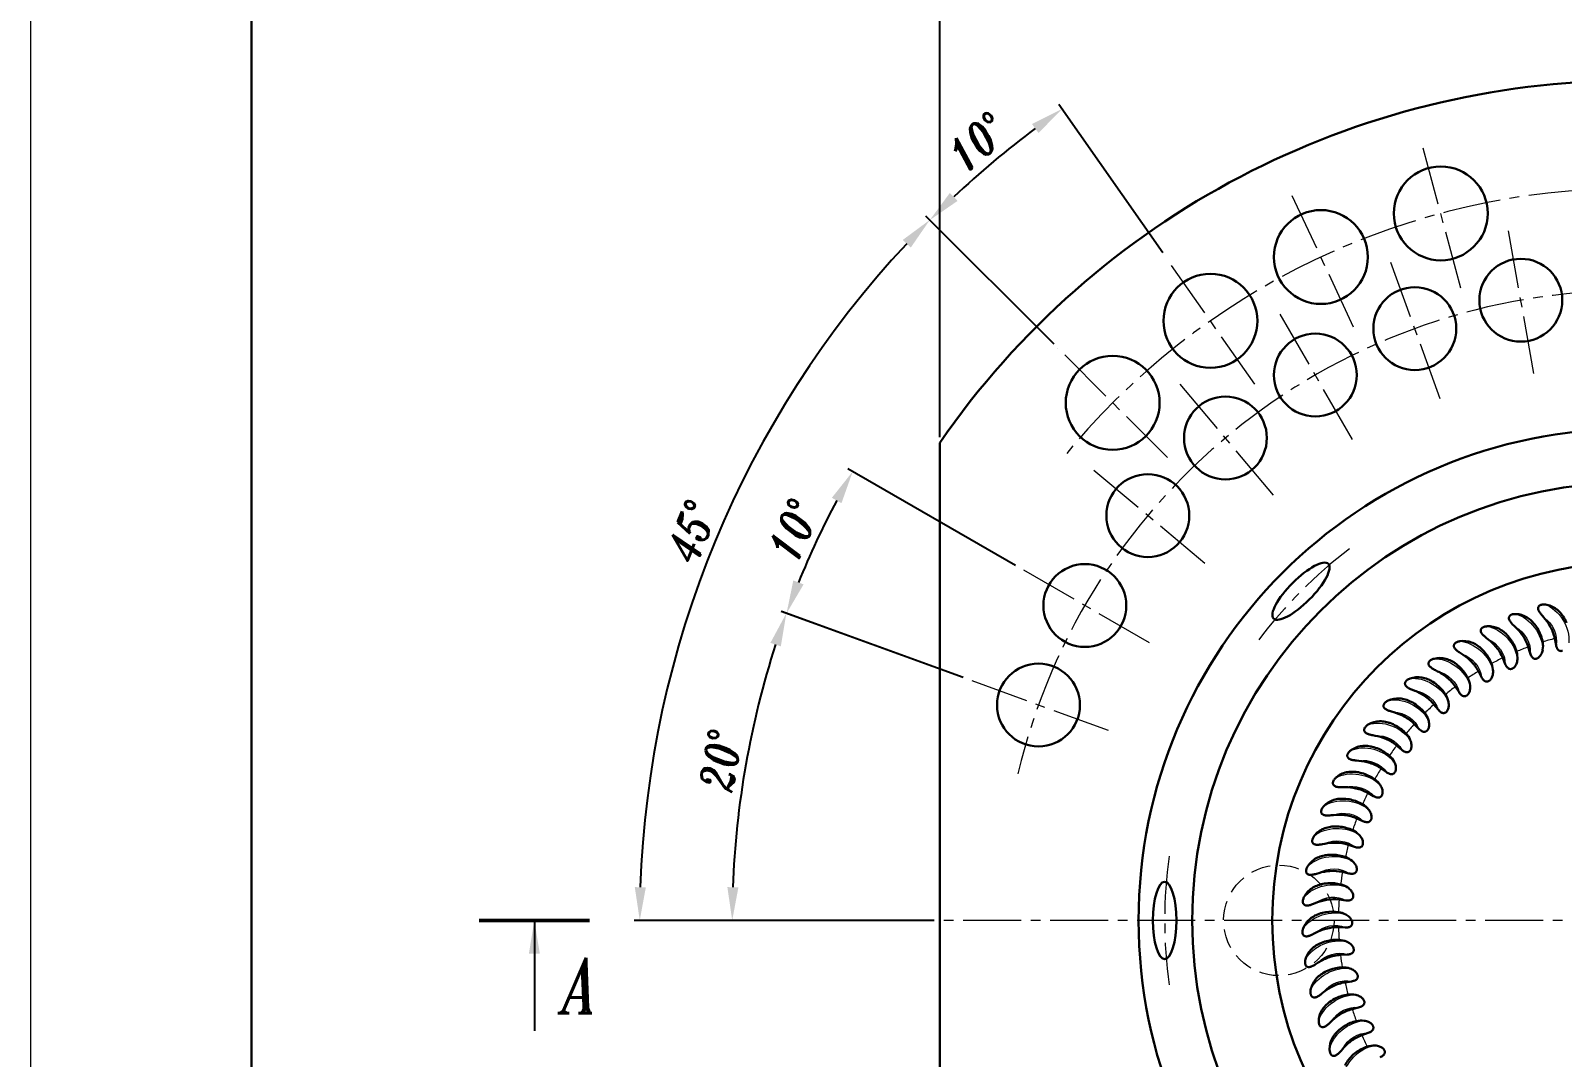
# Model space of a CAD drawing. Extents: x 89 to 633, y -13 to 440.
# Drawn here: x 89 to 227.7, y 189.8 to 282.7 of the extents above; entities that cross this region are included whole.
import ezdxf

# ---------------------------------------------------------------- set-up
doc = ezdxf.new("R2010")
doc.units = 0
doc.header["$LTSCALE"] = 7
doc.header["$MEASUREMENT"] = 0
doc.linetypes.add('CENTER2', pattern=[1.125, 0.75, -0.125, 0.125, -0.125])
doc.linetypes.add('HIDDEN', pattern=[0.375, 0.25, -0.125])
doc.layers.get('0').update_dxf_attribs({"linetype": 'CONTINUOUS', "lineweight": 15})
for name, color, linetype, lineweight in [('1', 1, 'CENTER2', 15), ('2', 2, 'HIDDEN', 15), ('3', 3, 'CONTINUOUS', 30), ('4', 5, 'CONTINUOUS', 50), ('8', 252, 'CONTINUOUS', 15)]:
    doc.layers.add(name, color=color, linetype=linetype, lineweight=lineweight)
doc.styles.add('ITALICT', font='ITALICT.shx', dxfattribs={"width": 0.8, "height": 3})
doc.dimstyles.get("Standard").update_dxf_attribs({"dimtxt": 3, "dimasz": 3, "dimexe": 0.5, "dimexo": 0.5, "dimgap": 0.8, "dimtad": 1, "dimdsep": 46, "dimtxsty": 'ITALICT', "dimcen": 0.09, "dimazin": 2, "dimtfac": 1, "dimtmove": 0, "dimatfit": 3, "dimfxl": 1, "dimtolj": 1, "dimtzin": 0, "dimarcsym": 0})

# ---------------------------------------------------------------- blocks, each defined once
blk = doc.blocks.new('*D46')
at = {"color": 0, "lineweight": -2, "transparency": 16777216}
for p, q in [((171.31, 245.94), (171.31, 287.44)), ((233.81, 278.7), (233.81, 287.44)), ((230.81, 286.94), (174.31, 286.94))]:
    blk.add_line(p, q, dxfattribs=at)
at = {"color": 0, "transparency": 16777216}
for points in [[(174.31, 287.44), (174.31, 286.44), (171.31, 286.94)], [(230.81, 287.44), (230.81, 286.44), (233.81, 286.94)]]:
    blk.add_solid(points, dxfattribs=at)
at = {"color": 0, "transparency": 16777216, "insert": (202.56, 289.24), "char_height": 3, "attachment_point": 5, "style": 'ITALICT'}
blk.add_mtext('\\A1;62.5', dxfattribs=at)
blk = doc.blocks.new('*D50')
at = {"color": 0, "lineweight": -2, "transparency": 16777216}
for p, q in [((178.17, 234.32), (162.99, 243.08)), ((173.43, 224.17), (156.97, 230.16))]:
    blk.add_line(p, q, dxfattribs=at)
blk.add_arc((233.81, 202.2), 81.27, 152.1152, 157.8848, dxfattribs=at)
at = {"color": 0, "transparency": 16777216}
for points in [[(161.54, 240.45), (162.41, 239.96), (163.43, 242.83)], [(158.98, 232.61), (158.05, 232.97), (157.44, 229.99)]]:
    blk.add_solid(points, dxfattribs=at)
at = {"color": 0, "transparency": 16777216, "insert": (158.07, 237.51), "char_height": 3, "attachment_point": 5, "rotation": 65, "style": 'ITALICT'}
blk.add_mtext('\\A1;10°', dxfattribs=at)
blk = doc.blocks.new('*D51')
at = {"color": 0, "lineweight": -2, "transparency": 16777216}
for p, q in [((173.43, 224.17), (156.95, 230.17)), ((170.81, 202.2), (152.02, 202.2))]:
    blk.add_line(p, q, dxfattribs=at)
blk.add_arc((233.81, 202.2), 81.29, 162.1147, 177.8853, dxfattribs=at)
at = {"color": 0, "transparency": 16777216}
for points in [[(155.98, 227.32), (156.92, 227), (157.42, 230)], [(153.08, 205.19), (152.08, 205.21), (152.52, 202.2)]]:
    blk.add_solid(points, dxfattribs=at)
at = {"color": 0, "transparency": 16777216, "insert": (151.49, 216.71), "char_height": 3, "attachment_point": 5, "rotation": 80, "style": 'ITALICT'}
blk.add_mtext('\\A1;20°', dxfattribs=at)
blk = doc.blocks.new('*D52')
at = {"color": 0, "lineweight": -2, "transparency": 16777216}
for p, q in [((181.66, 254.35), (170.05, 265.95)), ((170.81, 202.2), (143.65, 202.2))]:
    blk.add_line(p, q, dxfattribs=at)
blk.add_arc((233.81, 202.2), 89.66, 136.9171, 178.0829, dxfattribs=at)
at = {"color": 0, "transparency": 16777216}
for points in [[(167.96, 263.79), (168.68, 263.09), (170.41, 265.6)], [(144.7, 205.19), (143.7, 205.21), (144.15, 202.2)]]:
    blk.add_solid(points, dxfattribs=at)
at = {"color": 0, "transparency": 16777216, "insert": (148.85, 237.39), "char_height": 3, "attachment_point": 5, "rotation": 67.5, "style": 'ITALICT'}
blk.add_mtext('\\A1;45°', dxfattribs=at)
blk = doc.blocks.new('*D53')
at = {"color": 0, "lineweight": -2, "transparency": 16777216}
for p, q in [((191.51, 262.61), (182.1, 276.05)), ((181.66, 254.35), (170.06, 265.95))]:
    blk.add_line(p, q, dxfattribs=at)
blk.add_arc((233.81, 202.2), 89.66, 126.9173, 133.0827, dxfattribs=at)
at = {"color": 0, "transparency": 16777216}
for points in [[(179.66, 274.28), (180.25, 273.47), (182.38, 275.64)], [(172.92, 267.32), (172.22, 268.04), (170.41, 265.59)]]:
    blk.add_solid(points, dxfattribs=at)
at = {"color": 0, "transparency": 16777216, "insert": (174.7, 272.64), "char_height": 3, "attachment_point": 5, "rotation": 40, "style": 'ITALICT'}
blk.add_mtext('\\A1;10°', dxfattribs=at)

msp = doc.modelspace()

# ---------------------------------------------------------------- linework, layer by layer
msp.add_line((89.007, 440.033), (89.007, 20.033))
at = {"layer": '1'}
for p, q in [((218.472, 259.428), (214.849, 272.951)), ((208.767, 255.896), (202.851, 268.584)), ((225.082, 251.684), (222.737, 264.979)), ((199.823, 250.732), (191.793, 262.2)), ((216.621, 249.417), (212.004, 262.103)), ((208.682, 245.715), (201.932, 257.406)), ((191.911, 244.093), (182.012, 253.993)), ((201.507, 240.691), (192.83, 251.033)), ((195.314, 234.497), (184.972, 243.175)), ((190.29, 227.322), (178.598, 234.072)), ((186.588, 219.384), (173.902, 224.001)), ((233.807, 202.197), (171.307, 202.197))]:
    msp.add_line(p, q, dxfattribs=at)
for radius, start, end in [(66.25, 38.94329, 141.05671), (57, 12.67026, 166.53727), (42.14, 127.06668, 142.93332), (42.14, 172.06668, 187.93332)]:
    msp.add_arc((233.807, 202.197), radius, start, end, dxfattribs=at)
at = {"layer": '2'}
msp.add_circle((202.007, 202.197), 5, dxfattribs=at)
at = {"layer": '3'}
for p, q in [((109.007, 435.033), (109.007, 25.033)), ((171.307, 245.438), (171.307, 158.957))]:
    msp.add_line(p, q, dxfattribs=at)
for centre, radius in [((216.661, 266.19), 4.25), ((205.809, 262.24), 4.25), ((223.91, 258.331), 3.75), ((195.808, 256.466), 4.25), ((214.312, 255.76), 3.75), ((205.307, 251.561), 3.75), ((186.962, 249.043), 4.25), ((197.169, 245.862), 3.75), ((233.807, 202.197), 44.5), ((190.143, 238.836), 3.75), ((233.807, 202.197), 39.641), ((184.444, 230.697), 3.75), ((233.807, 202.197), 32.4), ((180.245, 221.692), 3.75)]:
    msp.add_circle(centre, radius, dxfattribs=at)
msp.add_arc((233.807, 202.197), 76, 34.67741, 145.32259, dxfattribs=at)
for centre, major_axis in [((204.01, 231.994), (2.475, 2.475)), ((191.668, 202.197), (0, 3.5))]:
    msp.add_ellipse(centre, major_axis=major_axis, ratio=0.3040045, dxfattribs=at)
at = {"layer": '4'}
msp.add_line((129.607, 202.197), (139.607, 202.197), dxfattribs=at)
at = {"layer": '8', "lineweight": 30, "ltscale": 0.015024}
for p, q in [((226.978, 227.712), (227.099, 227.123)), ((220.067, 224.754), (220.349, 224.224)), ((216.046, 221.746), (216.423, 221.279)), ((211.258, 215.95), (211.752, 215.608)), ((210.053, 213.745), (210.577, 213.451)), ((209.063, 211.434), (209.612, 211.192)), ((207.762, 206.584), (208.347, 206.45)), ((207.463, 204.089), (208.058, 204.011)), ((207.402, 201.576), (208.003, 201.555)), ((207.581, 199.069), (208.181, 199.105)), ((207.997, 196.59), (208.591, 196.683)), ((208.647, 194.162), (209.229, 194.311)), ((209.525, 191.807), (210.09, 192.01))]:
    msp.add_line(p, q, dxfattribs=at)
at = {"layer": '8', "lineweight": 30, "ltscale": 0.015025}
for p, q in [((224.584, 226.947), (224.76, 226.373)), ((217.985, 223.346), (218.316, 222.845)), ((212.667, 218.032), (213.126, 217.644)), ((208.297, 209.04), (208.867, 208.851))]:
    msp.add_line(p, q, dxfattribs=at)
at = {"layer": '8', "lineweight": 30, "ltscale": 0.015026}
msp.add_line((222.273, 225.958), (222.503, 225.403), dxfattribs=at)
at = {"layer": '8', "lineweight": 30, "ltscale": 0.015023}
msp.add_line((214.268, 219.969), (214.688, 219.54), dxfattribs=at)
at = {"layer": '8', "lineweight": 30}
for points in [[(226.132, 230.786), (226.062, 230.794), (225.992, 230.797), (225.922, 230.795), (225.852, 230.788), (225.783, 230.775), (225.75, 230.766), (225.717, 230.755), (225.666, 230.732), (225.618, 230.705), (225.596, 230.689), (225.575, 230.671), (225.557, 230.653), (225.541, 230.633), (225.518, 230.601), (225.501, 230.566), (225.489, 230.53), (225.482, 230.492), (225.479, 230.455), (225.479, 230.426), (225.482, 230.398), (225.493, 230.342), (225.51, 230.287), (225.532, 230.232), (225.558, 230.179), (225.582, 230.136), (225.608, 230.093), (225.647, 230.036), (225.688, 229.979), (225.738, 229.915), (225.79, 229.851), (225.86, 229.768), (226.004, 229.604)], [(227.124, 230.381), (227.224, 230.301), (227.321, 230.215), (227.412, 230.124), (227.5, 230.028), (227.583, 229.928), (227.661, 229.824), (227.706, 229.76), (227.75, 229.695), (227.832, 229.561), (227.909, 229.423), (227.979, 229.282), (228.042, 229.138)], [(220.86, 228.817), (220.79, 228.811), (220.721, 228.801), (220.652, 228.786), (220.585, 228.766), (220.52, 228.74), (220.489, 228.724), (220.459, 228.707), (220.413, 228.676), (220.371, 228.64), (220.352, 228.62), (220.335, 228.598), (220.321, 228.577), (220.308, 228.555), (220.293, 228.519), (220.283, 228.481), (220.277, 228.443), (220.277, 228.405), (220.282, 228.368), (220.287, 228.34), (220.295, 228.313), (220.317, 228.26), (220.344, 228.209), (220.375, 228.16), (220.411, 228.112), (220.443, 228.074), (220.477, 228.037), (220.526, 227.988), (220.577, 227.941), (220.638, 227.887), (220.701, 227.834), (220.786, 227.766), (220.958, 227.632)], [(223.449, 229.927), (223.379, 229.928), (223.309, 229.924), (223.239, 229.916), (223.17, 229.902), (223.103, 229.883), (223.071, 229.87), (223.039, 229.856), (222.99, 229.829), (222.946, 229.797), (222.925, 229.779), (222.906, 229.759), (222.889, 229.74), (222.875, 229.719), (222.856, 229.684), (222.842, 229.648), (222.834, 229.611), (222.83, 229.573), (222.83, 229.535), (222.834, 229.507), (222.839, 229.479), (222.855, 229.424), (222.877, 229.371), (222.904, 229.319), (222.935, 229.269), (222.964, 229.227), (222.994, 229.187), (223.038, 229.134), (223.084, 229.082), (223.14, 229.022), (223.197, 228.964), (223.275, 228.888), (223.434, 228.739)], [(224.475, 229.618), (224.583, 229.548), (224.687, 229.472), (224.787, 229.39), (224.883, 229.303), (224.975, 229.211), (225.063, 229.115), (225.114, 229.055), (225.164, 228.994), (225.258, 228.869), (225.347, 228.739), (225.43, 228.605), (225.508, 228.468)], [(218.388, 227.466), (218.319, 227.453), (218.251, 227.436), (218.185, 227.415), (218.119, 227.388), (218.057, 227.356), (218.028, 227.338), (217.999, 227.318), (217.956, 227.283), (217.919, 227.243), (217.902, 227.221), (217.887, 227.198), (217.874, 227.176), (217.864, 227.153), (217.852, 227.115), (217.845, 227.077), (217.844, 227.038), (217.847, 227.001), (217.855, 226.964), (217.864, 226.937), (217.874, 226.91), (217.9, 226.859), (217.932, 226.811), (217.968, 226.765), (218.008, 226.722), (218.044, 226.687), (218.081, 226.653), (218.135, 226.609), (218.19, 226.566), (218.256, 226.519), (218.323, 226.472), (218.414, 226.412), (218.598, 226.296)], [(221.911, 228.607), (222.025, 228.547), (222.135, 228.481), (222.243, 228.409), (222.347, 228.332), (222.447, 228.249), (222.544, 228.162), (222.6, 228.107), (222.656, 228.051), (222.762, 227.936), (222.863, 227.815), (222.958, 227.689), (223.048, 227.56)], [(219.454, 227.357), (219.573, 227.308), (219.69, 227.253), (219.804, 227.191), (219.914, 227.124), (220.022, 227.051), (220.127, 226.974), (220.188, 226.925), (220.248, 226.874), (220.365, 226.769), (220.477, 226.658), (220.584, 226.542), (220.686, 226.422)], [(224.76, 226.373), (224.787, 226.292), (224.819, 226.212), (224.837, 226.173), (224.856, 226.135), (224.876, 226.1), (224.898, 226.066), (224.927, 226.026), (224.958, 225.992), (224.989, 225.963), (225.02, 225.939), (225.057, 225.916), (225.093, 225.899), (225.128, 225.887), (225.17, 225.878), (225.209, 225.874), (225.248, 225.875), (225.276, 225.877), (225.304, 225.882), (225.357, 225.897), (225.387, 225.909), (225.416, 225.922), (225.447, 225.938), (225.476, 225.957), (225.531, 225.998), (225.584, 226.046), (225.634, 226.1), (225.681, 226.161), (225.725, 226.23), (225.766, 226.305), (225.804, 226.388), (225.837, 226.479), (225.865, 226.578), (225.888, 226.686)], [(227.099, 227.123), (227.119, 227.04), (227.142, 226.958), (227.156, 226.917), (227.172, 226.878), (227.189, 226.84), (227.207, 226.805), (227.233, 226.762), (227.26, 226.725), (227.288, 226.693), (227.316, 226.667), (227.351, 226.64), (227.385, 226.62), (227.42, 226.605), (227.46, 226.592), (227.499, 226.584), (227.537, 226.581), (227.566, 226.581), (227.593, 226.583), (227.648, 226.593), (227.679, 226.602)], [(216.056, 225.886), (215.989, 225.866), (215.923, 225.843), (215.858, 225.816), (215.796, 225.783), (215.737, 225.745), (215.709, 225.724), (215.683, 225.702), (215.643, 225.662), (215.61, 225.619), (215.595, 225.596), (215.582, 225.571), (215.572, 225.548), (215.564, 225.524), (215.556, 225.485), (215.553, 225.447), (215.555, 225.408), (215.562, 225.371), (215.573, 225.335), (215.584, 225.309), (215.597, 225.284), (215.628, 225.235), (215.664, 225.19), (215.705, 225.148), (215.749, 225.109), (215.788, 225.077), (215.828, 225.048), (215.885, 225.008), (215.944, 224.971), (216.014, 224.93), (216.086, 224.891), (216.182, 224.84), (216.376, 224.741)], [(217.128, 225.878), (217.251, 225.841), (217.372, 225.797), (217.491, 225.747), (217.608, 225.69), (217.722, 225.628), (217.834, 225.561), (217.899, 225.518), (217.964, 225.474), (218.09, 225.38), (218.212, 225.28), (218.33, 225.175), (218.443, 225.065)], [(220.349, 224.224), (220.391, 224.149), (220.437, 224.077), (220.461, 224.042), (220.487, 224.009), (220.514, 223.977), (220.542, 223.948), (220.578, 223.915), (220.615, 223.887), (220.651, 223.864), (220.685, 223.847), (220.726, 223.831), (220.765, 223.821), (220.802, 223.816), (220.844, 223.815), (220.884, 223.819), (220.922, 223.827), (220.949, 223.835), (220.975, 223.845), (221.025, 223.87), (221.052, 223.887), (221.078, 223.905), (221.105, 223.927), (221.13, 223.951), (221.177, 224.001), (221.219, 224.058), (221.258, 224.121), (221.293, 224.19), (221.323, 224.266), (221.349, 224.348), (221.37, 224.436), (221.386, 224.532), (221.395, 224.635), (221.397, 224.745)], [(222.503, 225.403), (222.538, 225.325), (222.577, 225.249), (222.598, 225.211), (222.621, 225.176), (222.644, 225.142), (222.669, 225.111), (222.703, 225.074), (222.736, 225.043), (222.77, 225.017), (222.803, 224.996), (222.842, 224.977), (222.88, 224.963), (222.916, 224.955), (222.958, 224.95), (222.998, 224.95), (223.036, 224.954), (223.064, 224.959), (223.091, 224.967), (223.143, 224.987), (223.171, 225.001), (223.199, 225.017), (223.228, 225.036), (223.255, 225.057), (223.307, 225.103), (223.354, 225.156), (223.399, 225.215), (223.44, 225.28), (223.478, 225.353), (223.511, 225.432), (223.541, 225.518), (223.565, 225.611), (223.584, 225.713), (223.596, 225.822)], [(213.885, 224.091), (213.82, 224.066), (213.756, 224.036), (213.694, 224.003), (213.636, 223.964), (213.58, 223.921), (213.555, 223.898), (213.531, 223.873), (213.495, 223.83), (213.466, 223.783), (213.453, 223.759), (213.443, 223.733), (213.435, 223.709), (213.429, 223.684), (213.425, 223.645), (213.425, 223.606), (213.431, 223.568), (213.442, 223.532), (213.456, 223.497), (213.47, 223.472), (213.485, 223.448), (213.52, 223.403), (213.561, 223.362), (213.605, 223.324), (213.653, 223.289), (213.694, 223.261), (213.737, 223.235), (213.798, 223.202), (213.86, 223.17), (213.934, 223.136), (214.009, 223.103), (214.11, 223.062), (214.312, 222.982)], [(214.952, 224.186), (215.078, 224.16), (215.203, 224.128), (215.327, 224.089), (215.448, 224.044), (215.568, 223.993), (215.685, 223.937), (215.755, 223.9), (215.823, 223.862), (215.958, 223.781), (216.089, 223.693), (216.216, 223.6), (216.339, 223.501)], [(218.316, 222.845), (218.365, 222.775), (218.417, 222.707), (218.445, 222.674), (218.474, 222.644), (218.504, 222.615), (218.534, 222.589), (218.574, 222.559), (218.613, 222.535), (218.651, 222.516), (218.687, 222.501), (218.729, 222.49), (218.769, 222.484), (218.806, 222.482), (218.848, 222.485), (218.887, 222.493), (218.924, 222.504), (218.95, 222.515), (218.975, 222.527), (219.022, 222.556), (219.048, 222.576), (219.072, 222.597), (219.097, 222.621), (219.12, 222.647), (219.161, 222.702), (219.198, 222.763), (219.231, 222.829), (219.259, 222.901), (219.282, 222.979), (219.3, 223.063), (219.313, 223.153), (219.319, 223.25), (219.318, 223.353), (219.31, 223.463)], [(211.894, 222.098), (211.831, 222.067), (211.771, 222.031), (211.713, 221.992), (211.658, 221.948), (211.607, 221.9), (211.584, 221.874), (211.562, 221.847), (211.531, 221.801), (211.506, 221.752), (211.496, 221.726), (211.488, 221.7), (211.483, 221.675), (211.479, 221.65), (211.478, 221.61), (211.483, 221.572), (211.492, 221.535), (211.506, 221.499), (211.524, 221.466), (211.54, 221.443), (211.557, 221.42), (211.597, 221.379), (211.641, 221.341), (211.688, 221.308), (211.739, 221.277), (211.783, 221.254), (211.828, 221.232), (211.892, 221.204), (211.957, 221.179), (212.034, 221.152), (212.111, 221.127), (212.216, 221.095), (212.425, 221.035)], [(212.948, 222.294), (213.076, 222.28), (213.203, 222.26), (213.329, 222.233), (213.455, 222.2), (213.578, 222.161), (213.701, 222.116), (213.773, 222.086), (213.845, 222.055), (213.987, 221.987), (214.126, 221.912), (214.261, 221.831), (214.393, 221.744)], [(216.423, 221.279), (216.479, 221.213), (216.538, 221.151), (216.569, 221.121), (216.6, 221.094), (216.632, 221.068), (216.665, 221.045), (216.707, 221.019), (216.748, 220.998), (216.788, 220.983), (216.825, 220.972), (216.868, 220.965), (216.908, 220.962), (216.946, 220.964), (216.987, 220.971), (217.026, 220.982), (217.061, 220.997), (217.086, 221.01), (217.11, 221.025), (217.154, 221.059), (217.178, 221.081), (217.2, 221.104), (217.222, 221.13), (217.242, 221.158), (217.279, 221.217), (217.31, 221.281), (217.336, 221.35), (217.357, 221.424), (217.372, 221.504), (217.382, 221.59), (217.386, 221.681), (217.383, 221.777), (217.373, 221.88), (217.354, 221.988)], [(210.101, 219.925), (210.042, 219.888), (209.985, 219.847), (209.931, 219.802), (209.881, 219.753), (209.835, 219.7), (209.814, 219.673), (209.795, 219.644), (209.768, 219.595), (209.748, 219.544), (209.741, 219.517), (209.735, 219.49), (209.732, 219.465), (209.731, 219.439), (209.734, 219.4), (209.742, 219.362), (209.755, 219.326), (209.772, 219.292), (209.793, 219.261), (209.811, 219.239), (209.831, 219.218), (209.874, 219.18), (209.921, 219.148), (209.972, 219.119), (210.025, 219.093), (210.071, 219.074), (210.119, 219.056), (210.184, 219.035), (210.251, 219.016), (210.331, 218.996), (210.41, 218.979), (210.517, 218.957), (210.731, 218.917)], [(211.132, 220.22), (211.26, 220.219), (211.389, 220.211), (211.517, 220.196), (211.645, 220.175), (211.772, 220.147), (211.898, 220.114), (211.974, 220.092), (212.048, 220.067), (212.196, 220.013), (212.341, 219.952), (212.483, 219.884), (212.622, 219.81)], [(214.688, 219.54), (214.749, 219.48), (214.814, 219.424), (214.848, 219.397), (214.882, 219.372), (214.916, 219.35), (214.951, 219.33), (214.996, 219.308), (215.038, 219.292), (215.079, 219.28), (215.117, 219.273), (215.161, 219.269), (215.201, 219.271), (215.238, 219.276), (215.279, 219.287), (215.316, 219.302), (215.35, 219.32), (215.374, 219.336), (215.396, 219.353), (215.437, 219.39), (215.458, 219.414), (215.478, 219.44), (215.497, 219.468), (215.515, 219.498), (215.546, 219.56), (215.57, 219.626), (215.59, 219.698), (215.604, 219.774), (215.612, 219.855), (215.613, 219.941), (215.609, 220.032), (215.596, 220.128), (215.576, 220.229), (215.547, 220.335)], [(209.521, 217.983), (209.649, 217.994), (209.778, 217.998), (209.907, 217.996), (210.037, 217.987), (210.166, 217.972), (210.295, 217.951), (210.371, 217.935), (210.448, 217.918), (210.6, 217.878), (210.75, 217.831), (210.899, 217.777), (211.044, 217.717)], [(213.126, 217.644), (213.193, 217.59), (213.263, 217.54), (213.299, 217.517), (213.335, 217.496), (213.371, 217.477), (213.408, 217.46), (213.454, 217.442), (213.498, 217.43), (213.54, 217.422), (213.579, 217.419), (213.622, 217.42), (213.662, 217.425), (213.699, 217.434), (213.738, 217.449), (213.774, 217.467), (213.806, 217.488), (213.828, 217.506), (213.848, 217.525), (213.885, 217.566), (213.904, 217.592), (213.922, 217.619), (213.938, 217.649), (213.953, 217.681), (213.978, 217.745), (213.996, 217.814), (214.009, 217.887), (214.015, 217.964), (214.016, 218.045), (214.009, 218.131), (213.996, 218.221), (213.975, 218.315), (213.945, 218.414), (213.906, 218.517)], [(208.523, 217.591), (208.468, 217.548), (208.415, 217.502), (208.366, 217.453), (208.32, 217.399), (208.279, 217.343), (208.261, 217.313), (208.245, 217.282), (208.223, 217.231), (208.208, 217.178), (208.203, 217.151), (208.2, 217.123), (208.2, 217.098), (208.201, 217.073), (208.208, 217.034), (208.219, 216.997), (208.236, 216.962), (208.256, 216.93), (208.28, 216.901), (208.3, 216.881), (208.321, 216.862), (208.368, 216.829), (208.418, 216.8), (208.472, 216.776), (208.527, 216.756), (208.575, 216.741), (208.623, 216.728), (208.691, 216.713), (208.759, 216.701), (208.84, 216.689), (208.921, 216.679), (209.03, 216.667), (209.246, 216.648)], [(211.752, 215.608), (211.823, 215.561), (211.897, 215.518), (211.935, 215.498), (211.973, 215.48), (212.011, 215.465), (212.05, 215.452), (212.097, 215.439), (212.142, 215.431), (212.185, 215.427), (212.224, 215.427), (212.267, 215.432), (212.306, 215.441), (212.341, 215.453), (212.379, 215.472), (212.413, 215.494), (212.443, 215.518), (212.463, 215.537), (212.482, 215.558), (212.515, 215.603), (212.531, 215.631), (212.546, 215.659), (212.56, 215.691), (212.571, 215.723), (212.59, 215.79), (212.601, 215.86), (212.607, 215.934), (212.606, 216.011), (212.599, 216.092), (212.584, 216.177), (212.562, 216.265), (212.532, 216.357), (212.493, 216.452), (212.445, 216.551)], [(207.175, 215.118), (207.124, 215.07), (207.076, 215.019), (207.031, 214.965), (206.991, 214.908), (206.955, 214.847), (206.94, 214.816), (206.927, 214.784), (206.91, 214.731), (206.9, 214.677), (206.898, 214.649), (206.898, 214.622), (206.899, 214.596), (206.903, 214.571), (206.913, 214.533), (206.929, 214.497), (206.948, 214.464), (206.971, 214.434), (206.998, 214.408), (207.02, 214.389), (207.043, 214.373), (207.092, 214.344), (207.145, 214.321), (207.2, 214.302), (207.257, 214.287), (207.306, 214.277), (207.356, 214.269), (207.425, 214.26), (207.494, 214.254), (207.576, 214.25), (207.657, 214.247), (207.766, 214.246), (207.984, 214.247)], [(208.131, 215.603), (208.257, 215.626), (208.385, 215.643), (208.514, 215.652), (208.644, 215.656), (208.774, 215.653), (208.904, 215.644), (208.982, 215.636), (209.059, 215.626), (209.215, 215.601), (209.369, 215.568), (209.521, 215.529), (209.672, 215.483)], [(210.577, 213.451), (210.652, 213.411), (210.73, 213.375), (210.77, 213.359), (210.81, 213.345), (210.849, 213.333), (210.888, 213.323), (210.937, 213.315), (210.983, 213.311), (211.025, 213.312), (211.064, 213.316), (211.106, 213.325), (211.145, 213.337), (211.179, 213.353), (211.214, 213.375), (211.246, 213.4), (211.273, 213.427), (211.292, 213.448), (211.308, 213.471), (211.337, 213.518), (211.351, 213.547), (211.362, 213.577), (211.373, 213.61), (211.382, 213.644), (211.394, 213.711), (211.399, 213.782), (211.397, 213.856), (211.389, 213.933), (211.374, 214.013), (211.352, 214.096), (211.321, 214.182), (211.283, 214.271), (211.235, 214.362), (211.177, 214.456)], [(206.067, 212.528), (206.021, 212.476), (205.978, 212.42), (205.939, 212.362), (205.904, 212.301), (205.875, 212.238), (205.863, 212.205), (205.852, 212.172), (205.841, 212.117), (205.836, 212.063), (205.836, 212.035), (205.838, 212.008), (205.843, 211.982), (205.849, 211.958), (205.863, 211.921), (205.881, 211.887), (205.903, 211.856), (205.93, 211.828), (205.959, 211.804), (205.982, 211.788), (206.007, 211.774), (206.059, 211.75), (206.113, 211.731), (206.17, 211.718), (206.229, 211.708), (206.278, 211.703), (206.328, 211.7), (206.398, 211.698), (206.467, 211.698), (206.549, 211.702), (206.63, 211.707), (206.739, 211.716), (206.956, 211.738)], [(206.973, 213.101), (207.096, 213.137), (207.222, 213.165), (207.35, 213.187), (207.478, 213.203), (207.608, 213.212), (207.738, 213.216), (207.817, 213.216), (207.895, 213.213), (208.052, 213.203), (208.208, 213.185), (208.364, 213.16), (208.519, 213.128)], [(209.612, 211.192), (209.691, 211.159), (209.772, 211.13), (209.813, 211.118), (209.854, 211.108), (209.894, 211.1), (209.934, 211.094), (209.984, 211.091), (210.03, 211.091), (210.072, 211.096), (210.11, 211.103), (210.151, 211.116), (210.188, 211.133), (210.221, 211.151), (210.254, 211.177), (210.283, 211.204), (210.308, 211.234), (210.324, 211.257), (210.339, 211.281), (210.362, 211.331), (210.373, 211.361), (210.382, 211.392), (210.39, 211.426), (210.395, 211.46), (210.401, 211.529), (210.399, 211.6), (210.391, 211.673), (210.375, 211.749), (210.352, 211.827), (210.322, 211.908), (210.284, 211.99), (210.237, 212.075), (210.181, 212.161), (210.114, 212.249)], [(205.211, 209.844), (205.17, 209.788), (205.132, 209.729), (205.099, 209.667), (205.07, 209.603), (205.047, 209.537), (205.038, 209.503), (205.031, 209.469), (205.024, 209.414), (205.025, 209.359), (205.028, 209.332), (205.033, 209.304), (205.039, 209.28), (205.048, 209.256), (205.065, 209.221), (205.087, 209.188), (205.112, 209.16), (205.14, 209.135), (205.172, 209.113), (205.196, 209.099), (205.222, 209.088), (205.276, 209.069), (205.333, 209.056), (205.39, 209.048), (205.449, 209.044), (205.499, 209.043), (205.55, 209.045), (205.619, 209.049), (205.688, 209.057), (205.769, 209.068), (205.849, 209.081), (205.957, 209.1), (206.17, 209.143)], [(206.058, 210.501), (206.178, 210.548), (206.3, 210.588), (206.425, 210.622), (206.551, 210.65), (206.679, 210.672), (206.809, 210.688), (206.887, 210.695), (206.965, 210.7), (207.122, 210.705), (207.28, 210.702), (207.437, 210.692), (207.594, 210.675)], [(208.867, 208.851), (208.949, 208.826), (209.032, 208.805), (209.074, 208.797), (209.116, 208.791), (209.156, 208.787), (209.197, 208.785), (209.246, 208.786), (209.292, 208.791), (209.333, 208.799), (209.371, 208.81), (209.411, 208.827), (209.446, 208.847), (209.476, 208.869), (209.507, 208.897), (209.534, 208.927), (209.555, 208.959), (209.569, 208.984), (209.582, 209.009), (209.6, 209.061), (209.608, 209.092), (209.614, 209.124), (209.619, 209.158), (209.621, 209.193), (209.62, 209.262), (209.611, 209.332), (209.596, 209.404), (209.573, 209.478), (209.543, 209.554), (209.505, 209.631), (209.46, 209.71), (209.405, 209.79), (209.341, 209.87), (209.266, 209.951)], [(205.394, 207.826), (205.509, 207.884), (205.627, 207.936), (205.748, 207.981), (205.871, 208.021), (205.997, 208.055), (206.124, 208.083), (206.201, 208.098), (206.279, 208.11), (206.435, 208.129), (206.592, 208.141), (206.749, 208.146), (206.907, 208.145)], [(204.613, 207.092), (204.578, 207.031), (204.546, 206.969), (204.518, 206.904), (204.496, 206.838), (204.479, 206.77), (204.474, 206.735), (204.47, 206.701), (204.469, 206.645), (204.474, 206.591), (204.48, 206.564), (204.487, 206.537), (204.496, 206.513), (204.507, 206.49), (204.527, 206.457), (204.552, 206.426), (204.58, 206.4), (204.611, 206.378), (204.644, 206.36), (204.67, 206.349), (204.697, 206.339), (204.752, 206.326), (204.81, 206.318), (204.868, 206.316), (204.927, 206.317), (204.977, 206.321), (205.027, 206.327), (205.095, 206.339), (205.163, 206.353), (205.243, 206.371), (205.322, 206.392), (205.427, 206.422), (205.635, 206.484)], [(208.347, 206.45), (208.431, 206.433), (208.516, 206.42), (208.559, 206.416), (208.601, 206.414), (208.642, 206.414), (208.682, 206.416), (208.731, 206.421), (208.776, 206.431), (208.817, 206.443), (208.853, 206.458), (208.891, 206.478), (208.924, 206.501), (208.952, 206.526), (208.981, 206.557), (209.004, 206.59), (209.023, 206.623), (209.034, 206.649), (209.044, 206.675), (209.058, 206.729), (209.063, 206.761), (209.066, 206.793), (209.067, 206.827), (209.065, 206.862), (209.058, 206.93), (209.043, 207), (209.02, 207.07), (208.991, 207.142), (208.954, 207.214), (208.909, 207.288), (208.856, 207.361), (208.794, 207.436), (208.722, 207.51), (208.64, 207.583)], [(204.988, 205.099), (205.096, 205.168), (205.209, 205.231), (205.325, 205.288), (205.444, 205.339), (205.566, 205.385), (205.69, 205.425), (205.765, 205.447), (205.841, 205.467), (205.995, 205.501), (206.15, 205.528), (206.306, 205.547), (206.463, 205.561)], [(204.28, 204.294), (204.251, 204.231), (204.225, 204.166), (204.204, 204.099), (204.187, 204.031), (204.177, 203.961), (204.175, 203.927), (204.175, 203.892), (204.179, 203.836), (204.189, 203.783), (204.197, 203.756), (204.207, 203.73), (204.219, 203.707), (204.231, 203.686), (204.255, 203.654), (204.283, 203.626), (204.313, 203.603), (204.345, 203.584), (204.38, 203.569), (204.407, 203.56), (204.435, 203.553), (204.491, 203.545), (204.549, 203.543), (204.608, 203.546), (204.666, 203.553), (204.715, 203.562), (204.764, 203.573), (204.831, 203.591), (204.898, 203.611), (204.975, 203.637), (205.052, 203.665), (205.154, 203.705), (205.355, 203.787)], [(208.058, 204.011), (208.143, 204.002), (208.229, 203.997), (208.272, 203.997), (208.314, 203.999), (208.355, 204.002), (208.395, 204.008), (208.443, 204.019), (208.487, 204.032), (208.526, 204.048), (208.561, 204.066), (208.597, 204.09), (208.628, 204.116), (208.653, 204.144), (208.679, 204.177), (208.699, 204.212), (208.714, 204.247), (208.723, 204.274), (208.73, 204.301), (208.739, 204.356), (208.741, 204.388), (208.741, 204.42), (208.738, 204.454), (208.734, 204.489), (208.72, 204.556), (208.698, 204.624), (208.669, 204.692), (208.633, 204.76), (208.589, 204.829), (208.538, 204.898), (208.478, 204.966), (208.409, 205.034), (208.331, 205.101), (208.242, 205.167)], [(204.842, 202.347), (204.944, 202.426), (205.05, 202.499), (205.16, 202.566), (205.274, 202.629), (205.391, 202.686), (205.51, 202.738), (205.583, 202.767), (205.657, 202.793), (205.807, 202.842), (205.959, 202.883), (206.112, 202.918), (206.267, 202.946)], [(208.003, 201.555), (208.088, 201.554), (208.174, 201.558), (208.217, 201.562), (208.258, 201.567), (208.299, 201.575), (208.338, 201.584), (208.385, 201.599), (208.427, 201.617), (208.465, 201.637), (208.497, 201.658), (208.531, 201.685), (208.559, 201.714), (208.582, 201.744), (208.604, 201.78), (208.621, 201.816), (208.633, 201.853), (208.639, 201.88), (208.644, 201.908), (208.647, 201.963), (208.646, 201.995), (208.643, 202.027), (208.637, 202.061), (208.63, 202.095), (208.609, 202.161), (208.581, 202.226), (208.546, 202.291), (208.504, 202.356), (208.453, 202.42), (208.395, 202.484), (208.329, 202.546), (208.254, 202.607), (208.17, 202.666), (208.076, 202.723)], [(204.215, 201.478), (204.191, 201.412), (204.172, 201.345), (204.157, 201.276), (204.147, 201.207), (204.144, 201.137), (204.145, 201.102), (204.148, 201.068), (204.157, 201.012), (204.173, 200.96), (204.183, 200.934), (204.196, 200.91), (204.209, 200.888), (204.224, 200.868), (204.25, 200.838), (204.28, 200.813), (204.313, 200.793), (204.347, 200.777), (204.383, 200.765), (204.411, 200.759), (204.439, 200.755), (204.496, 200.752), (204.554, 200.756), (204.612, 200.764), (204.669, 200.777), (204.717, 200.791), (204.765, 200.806), (204.83, 200.83), (204.894, 200.856), (204.969, 200.89), (205.043, 200.925), (205.14, 200.974), (205.333, 201.075)], [(204.959, 199.593), (205.053, 199.681), (205.152, 199.764), (205.255, 199.842), (205.362, 199.915), (205.473, 199.982), (205.587, 200.046), (205.657, 200.081), (205.728, 200.115), (205.872, 200.177), (206.019, 200.233), (206.169, 200.282), (206.321, 200.325)], [(208.181, 199.105), (208.266, 199.112), (208.351, 199.124), (208.393, 199.132), (208.434, 199.142), (208.473, 199.153), (208.511, 199.166), (208.557, 199.185), (208.597, 199.207), (208.633, 199.23), (208.663, 199.254), (208.694, 199.285), (208.719, 199.316), (208.74, 199.348), (208.758, 199.386), (208.771, 199.424), (208.78, 199.461), (208.783, 199.489), (208.785, 199.517), (208.783, 199.573), (208.779, 199.604), (208.773, 199.636), (208.764, 199.669), (208.754, 199.702), (208.727, 199.766), (208.693, 199.828), (208.652, 199.89), (208.603, 199.95), (208.547, 200.009), (208.483, 200.067), (208.411, 200.123), (208.331, 200.176), (208.242, 200.227), (208.142, 200.275)], [(204.417, 198.668), (204.4, 198.6), (204.387, 198.532), (204.379, 198.462), (204.376, 198.392), (204.379, 198.322), (204.383, 198.287), (204.389, 198.253), (204.404, 198.199), (204.425, 198.149), (204.438, 198.124), (204.452, 198.101), (204.468, 198.08), (204.484, 198.062), (204.513, 198.035), (204.546, 198.013), (204.58, 197.996), (204.615, 197.983), (204.652, 197.975), (204.681, 197.971), (204.709, 197.97), (204.766, 197.973), (204.823, 197.981), (204.88, 197.995), (204.936, 198.014), (204.983, 198.032), (205.029, 198.052), (205.091, 198.082), (205.153, 198.114), (205.224, 198.155), (205.294, 198.197), (205.386, 198.255), (205.569, 198.373)], [(205.337, 196.862), (205.422, 196.959), (205.513, 197.051), (205.608, 197.138), (205.708, 197.221), (205.812, 197.299), (205.919, 197.373), (205.986, 197.415), (206.053, 197.455), (206.191, 197.531), (206.332, 197.601), (206.476, 197.664), (206.623, 197.721)], [(208.591, 196.683), (208.675, 196.698), (208.758, 196.718), (208.799, 196.73), (208.839, 196.743), (208.877, 196.758), (208.914, 196.775), (208.957, 196.799), (208.996, 196.824), (209.029, 196.851), (209.057, 196.878), (209.085, 196.911), (209.107, 196.945), (209.124, 196.978), (209.139, 197.017), (209.148, 197.056), (209.153, 197.094), (209.154, 197.123), (209.153, 197.151), (209.146, 197.206), (209.139, 197.237), (209.13, 197.268), (209.118, 197.3), (209.104, 197.332), (209.071, 197.393), (209.032, 197.452), (208.985, 197.509), (208.931, 197.564), (208.869, 197.618), (208.801, 197.669), (208.724, 197.718), (208.639, 197.764), (208.545, 197.806), (208.441, 197.844)], [(204.885, 195.891), (204.875, 195.821), (204.869, 195.752), (204.867, 195.682), (204.871, 195.611), (204.881, 195.542), (204.888, 195.508), (204.898, 195.475), (204.917, 195.423), (204.942, 195.374), (204.958, 195.351), (204.975, 195.329), (204.992, 195.31), (205.01, 195.293), (205.042, 195.269), (205.076, 195.25), (205.111, 195.236), (205.148, 195.227), (205.186, 195.223), (205.214, 195.222), (205.243, 195.223), (205.299, 195.231), (205.355, 195.245), (205.41, 195.265), (205.464, 195.288), (205.509, 195.311), (205.553, 195.335), (205.613, 195.371), (205.671, 195.409), (205.737, 195.456), (205.803, 195.504), (205.89, 195.571), (206.06, 195.706)], [(205.974, 194.18), (206.049, 194.285), (206.13, 194.385), (206.217, 194.481), (206.308, 194.572), (206.404, 194.66), (206.504, 194.744), (206.566, 194.792), (206.629, 194.838), (206.759, 194.927), (206.893, 195.01), (207.031, 195.086), (207.172, 195.157)], [(209.229, 194.311), (209.311, 194.334), (209.392, 194.362), (209.432, 194.378), (209.471, 194.395), (209.507, 194.413), (209.542, 194.434), (209.583, 194.461), (209.619, 194.49), (209.649, 194.519), (209.675, 194.549), (209.699, 194.585), (209.718, 194.621), (209.732, 194.655), (209.743, 194.696), (209.748, 194.736), (209.75, 194.774), (209.748, 194.802), (209.745, 194.83), (209.732, 194.884), (209.722, 194.915), (209.71, 194.944), (209.695, 194.976), (209.678, 195.006), (209.64, 195.063), (209.595, 195.118), (209.543, 195.171), (209.484, 195.22), (209.418, 195.268), (209.344, 195.313), (209.263, 195.354), (209.174, 195.391), (209.076, 195.424), (208.97, 195.452)], [(205.616, 193.17), (205.612, 193.1), (205.612, 193.03), (205.617, 192.96), (205.628, 192.891), (205.644, 192.823), (205.655, 192.789), (205.667, 192.757), (205.692, 192.707), (205.722, 192.661), (205.739, 192.639), (205.758, 192.619), (205.777, 192.602), (205.797, 192.587), (205.831, 192.566), (205.866, 192.551), (205.903, 192.54), (205.941, 192.535), (205.978, 192.534), (206.007, 192.535), (206.035, 192.539), (206.091, 192.553), (206.145, 192.572), (206.198, 192.597), (206.25, 192.625), (206.292, 192.652), (206.333, 192.68), (206.389, 192.722), (206.443, 192.765), (206.505, 192.818), (206.566, 192.873), (206.646, 192.947), (206.803, 193.098)], [(210.09, 192.01), (210.169, 192.041), (210.248, 192.076), (210.286, 192.096), (210.322, 192.117), (210.357, 192.139), (210.39, 192.162), (210.428, 192.194), (210.461, 192.226), (210.488, 192.258), (210.511, 192.29), (210.532, 192.328), (210.547, 192.365), (210.558, 192.401), (210.565, 192.442), (210.567, 192.482), (210.564, 192.521), (210.56, 192.549), (210.554, 192.576), (210.536, 192.629), (210.524, 192.658), (210.509, 192.687), (210.491, 192.716), (210.471, 192.745), (210.428, 192.798), (210.378, 192.849), (210.321, 192.896), (210.257, 192.94), (210.187, 192.981), (210.109, 193.018), (210.025, 193.052), (209.932, 193.081), (209.832, 193.104), (209.723, 193.122)], [(206.862, 191.571), (206.927, 191.682), (206.998, 191.789), (207.075, 191.893), (207.157, 191.993), (207.245, 192.089), (207.336, 192.182), (207.393, 192.236), (207.452, 192.288), (207.573, 192.389), (207.698, 192.484), (207.828, 192.573), (207.962, 192.657)], [(206.602, 190.531), (206.605, 190.461), (206.612, 190.391), (206.623, 190.322), (206.64, 190.254), (206.663, 190.188), (206.677, 190.156), (206.692, 190.125), (206.721, 190.077), (206.755, 190.035), (206.775, 190.015), (206.795, 189.996), (206.816, 189.981), (206.837, 189.968), (206.873, 189.95), (206.91, 189.938), (206.947, 189.931), (206.985, 189.929), (207.023, 189.932), (207.051, 189.937), (207.079, 189.943), (207.133, 189.962), (207.185, 189.986), (207.236, 190.016), (207.284, 190.049), (207.324, 190.08), (207.363, 190.112), (207.414, 190.158), (207.464, 190.207), (207.521, 190.265), (207.576, 190.325), (207.648, 190.407), (207.79, 190.572)], [(207.994, 189.058), (208.048, 189.174), (208.109, 189.288), (208.176, 189.399), (208.248, 189.506), (208.326, 189.61), (208.408, 189.711), (208.46, 189.77), (208.513, 189.828), (208.624, 189.939), (208.74, 190.046), (208.861, 190.147), (208.986, 190.243)], [(211.455, 189.986), (211.495, 190.027), (211.527, 190.068), (211.552, 190.109), (211.573, 190.153), (211.587, 190.196), (211.594, 190.236), (211.597, 190.265), (211.597, 190.292), (211.595, 190.32), (211.591, 190.347), (211.585, 190.374), (211.577, 190.4), (211.557, 190.45), (211.531, 190.496), (211.5, 190.54), (211.477, 190.568), (211.452, 190.595), (211.425, 190.621), (211.396, 190.645), (211.335, 190.69), (211.267, 190.731), (211.192, 190.768), (211.111, 190.8), (211.022, 190.827), (210.926, 190.849), (210.822, 190.865), (210.76, 190.87), (210.695, 190.874)]]:
    msp.add_lwpolyline(points, dxfattribs=at)
for centre, radius, start, end in [((225.873, 228.737), 2.066, 52.74722, 82.82034), ((220.994, 226.756), 2.066, 63.65631, 93.72943), ((223.387, 227.863), 2.066, 58.20177, 88.27489), ((222.597, 226.592), 4.547, 28.80267, 41.48439), ((218.718, 225.427), 2.066, 69.11086, 99.18398), ((218.183, 224.03), 4.547, 39.71177, 52.39349), ((219.905, 225.467), 3.776, 16.32254, 33.66051), ((220.329, 225.416), 4.547, 34.25722, 46.93894), ((220.937, 225.817), 3.818, 17.21841, 34.42493), ((222.182, 226.684), 3.774, 10.85933, 28.20732), ((223.241, 226.934), 3.818, 11.76386, 28.97038), ((216.178, 222.446), 4.547, 45.16631, 57.84802), ((217.756, 224.04), 3.776, 21.77708, 39.11505), ((218.75, 224.487), 3.818, 22.67296, 39.87946), ((221.626, 225.991), 1.977, 355.11596, 15.77344), ((223.943, 227.041), 1.977, 349.66141, 10.31889), ((216.578, 223.887), 2.066, 74.5654, 104.63852), ((214.333, 220.679), 4.547, 50.62086, 63.30257), ((215.753, 222.415), 3.776, 27.23163, 44.5696), ((216.7, 222.955), 3.818, 28.12751, 45.33401), ((219.42, 224.725), 1.977, 0.57049, 21.22798), ((214.594, 222.151), 2.066, 80.01995, 110.09307), ((213.913, 220.607), 3.776, 32.68617, 50.02414), ((214.804, 221.234), 3.818, 33.58205, 50.78856), ((217.344, 223.255), 1.977, 6.02504, 26.68253), ((212.785, 220.234), 2.066, 85.47449, 115.54761), ((212.665, 218.744), 4.547, 56.07541, 68.75712), ((213.08, 219.342), 3.818, 39.02862, 56.23562), ((215.417, 221.595), 1.977, 11.47959, 32.13707), ((211.188, 216.659), 4.547, 61.52995, 74.21167), ((211.545, 217.294), 3.818, 44.49114, 61.69765), ((212.254, 218.635), 3.774, 38.13207, 55.48005), ((213.656, 219.759), 1.977, 16.93414, 37.59162), ((211.165, 218.154), 2.066, 90.92904, 121.00216), ((210.788, 216.51), 3.776, 43.59526, 60.93323), ((212.078, 217.764), 1.977, 22.38869, 43.04617), ((209.751, 215.93), 2.066, 96.38359, 126.45671), ((209.916, 214.443), 4.547, 66.98449, 79.66621), ((209.532, 214.257), 3.776, 49.04981, 66.38778), ((210.211, 215.109), 3.818, 49.94568, 67.1522), ((208.86, 212.117), 4.547, 72.43904, 85.12076), ((209.09, 212.808), 3.818, 55.40023, 72.60674), ((210.697, 215.628), 1.977, 27.84322, 48.50072), ((208.554, 213.581), 2.066, 101.83813, 131.91125), ((208.495, 211.895), 3.776, 54.50436, 71.84232), ((209.525, 213.37), 1.977, 33.29777, 53.95525), ((208.03, 209.701), 4.547, 77.89359, 90.5753), ((208.193, 210.41), 3.818, 60.85477, 78.06128), ((207.587, 211.129), 2.066, 107.29268, 137.3658), ((207.688, 209.445), 3.776, 59.95891, 77.29687), ((208.572, 211.011), 1.977, 38.75232, 59.4098), ((207.433, 207.216), 4.547, 83.34813, 96.02985), ((207.529, 207.938), 3.818, 66.30932, 83.51583), ((206.856, 208.596), 2.066, 112.74723, 142.82034), ((207.118, 206.929), 3.776, 65.41345, 82.75142), ((207.849, 208.573), 1.977, 44.20686, 64.86435), ((207.076, 204.687), 4.547, 88.80268, 101.48439), ((206.789, 204.373), 3.774, 70.85933, 88.20733), ((207.102, 205.414), 3.818, 71.76386, 88.97037), ((206.37, 206.005), 2.066, 118.20177, 148.27489), ((206.96, 202.134), 4.547, 94.25722, 106.93893), ((206.917, 202.861), 3.818, 77.21841, 94.42492), ((207.36, 206.076), 1.977, 49.66141, 70.31889), ((206.704, 201.792), 3.776, 76.32254, 93.66051), ((207.111, 203.545), 1.977, 55.11595, 75.77344), ((206.133, 203.38), 2.066, 123.65631, 153.72943), ((207.088, 199.582), 4.547, 99.71177, 112.39348), ((206.976, 200.302), 3.818, 82.67296, 99.87946), ((206.866, 199.218), 3.776, 81.77708, 99.11506), ((207.104, 201.001), 1.977, 60.5705, 81.22799), ((206.147, 200.743), 2.068, 129.12496, 159.16961), ((207.457, 197.054), 4.547, 105.16632, 117.84803), ((207.277, 197.76), 3.818, 88.1275, 105.33401), ((207.271, 196.67), 3.776, 87.23163, 104.5696), ((207.339, 198.468), 1.977, 66.02504, 86.68253), ((206.409, 198.121), 2.066, 134.5654, 164.63852), ((208.065, 194.573), 4.547, 110.62086, 123.30257), ((207.819, 195.259), 3.818, 93.58205, 110.78856), ((207.916, 194.173), 3.776, 92.68617, 110.02415), ((207.813, 195.969), 1.977, 71.47959, 92.13707), ((206.92, 195.535), 2.066, 140.01995, 170.09307), ((208.907, 192.161), 4.547, 116.07541, 128.75712), ((208.596, 192.82), 3.818, 99.03659, 116.2431), ((207.675, 193.01), 2.066, 145.47449, 175.54761), ((208.796, 191.75), 3.774, 98.13206, 115.48005), ((209.602, 190.466), 3.818, 104.49114, 121.69765), ((208.523, 193.526), 1.977, 76.93413, 97.59162), ((209.973, 189.839), 4.547, 121.52995, 134.21167), ((209.903, 189.418), 3.776, 103.59526, 120.93323), ((209.462, 191.162), 1.977, 82.38868, 103.04616), ((208.667, 190.567), 2.066, 150.92904, 181.00216), ((210.826, 188.218), 3.818, 109.93772, 127.1447), ((211.256, 187.629), 4.547, 126.9845, 139.66621), ((211.226, 187.204), 3.776, 109.04981, 126.38778), ((210.621, 188.898), 1.977, 87.84323, 108.50071), ((210.714, 190.838), 1.13, 293.55144, 310.98627)]:
    msp.add_arc(centre, radius, start, end, dxfattribs=at)
at = {"layer": '8', "lineweight": 13}
for start, end in [(104.98445, 107.44776), (110.439, 112.9023), (121.34809, 123.8114), (115.89354, 118.35685), (126.80263, 129.26594), (132.25718, 134.72049), (137.71172, 140.17504), (143.16627, 145.62958), (148.62081, 151.08412), (154.07536, 156.53867), (159.5299, 161.99322), (164.98445, 167.44776), (170.439, 172.90231), (175.89354, 178.35685), (181.34809, 183.8114), (186.80263, 189.26594), (192.25718, 194.72049), (197.71172, 200.17503), (203.16627, 205.62958)]:
    msp.add_arc((233.807, 202.197), 26.413, start, end, dxfattribs=at)
at = {"layer": '8', "lineweight": 13, "extrusion": (0, 0, -1)}
for centre, major_axis, start_param, end_param in [((226.09, 228.303), (-1.328, 2.431), 0.6769148, 2.3229645), ((221.289, 226.371), (-1.764, 2.136), 0.6769148, 2.3229645), ((223.643, 227.452), (-1.553, 2.294), 0.6769148, 2.3229645), ((225.593, 228.032), (-0.944, 1.729), 0.926535, 2.4518727), ((219.047, 225.072), (-1.959, 1.959), 0.6769148, 2.3229645), ((220.852, 226.011), (-1.254, 1.519), 0.926535, 2.4518727), ((223.175, 227.134), (-1.104, 1.631), 0.926535, 2.4518727), ((218.647, 224.671), (-1.393, 1.393), 0.926535, 2.4518727), ((216.94, 223.565), (-2.136, 1.764), 0.6769148, 2.3229645), ((216.58, 223.129), (-1.519, 1.254), 0.926535, 2.4518727), ((214.985, 221.865), (-2.294, 1.553), 0.6769148, 2.3229645), ((213.201, 219.987), (-2.431, 1.328), 0.6769148, 2.3229645), ((214.668, 221.396), (-1.631, 1.104), 0.926535, 2.4518727), ((212.93, 219.49), (-1.729, 0.944), 0.926535, 2.4518727), ((211.603, 217.947), (-2.546, 1.09), 0.6769148, 2.3229645), ((210.207, 215.765), (-2.638, 0.843), 0.6769148, 2.3229645), ((211.38, 217.427), (-1.811, 0.776), 0.926535, 2.4518727), ((210.034, 215.226), (-1.876, 0.6), 0.926535, 2.4518727), ((209.024, 213.46), (-2.707, 0.589), 0.6769148, 2.3229645), ((208.904, 212.908), (-1.925, 0.419), 0.926535, 2.4518727), ((208.065, 211.054), (-2.75, 0.329), 0.6769148, 2.3229645), ((207.998, 210.492), (-1.956, 0.234), 0.926535, 2.4518727), ((207.34, 208.567), (-2.769, 0.066), 0.6769148, 2.3229645), ((207.327, 208.001), (-1.969, 0.047), 0.926535, 2.4518727), ((206.854, 206.022), (-2.763, -0.198), 0.6769148, 2.3229645), ((206.895, 205.458), (-1.965, -0.141), 0.926535, 2.4518727), ((206.613, 203.442), (-2.732, -0.459), 0.6769148, 2.3229645), ((206.707, 202.885), (-1.943, -0.327), 0.926535, 2.4518727), ((206.618, 200.852), (-2.676, -0.717), 0.6769148, 2.3229645), ((206.764, 200.305), (-1.903, -0.51), 0.926535, 2.4518727), ((206.869, 198.273), (-2.595, -0.968), 0.6769148, 2.3229645), ((207.066, 197.743), (-1.846, -0.688), 0.926535, 2.4518727), ((207.364, 195.73), (-2.492, -1.21), 0.6769148, 2.3229645), ((207.611, 195.222), (-1.772, -0.861), 0.926535, 2.4518727), ((208.098, 193.246), (-2.365, -1.442), 0.6769148, 2.3229645), ((208.393, 192.763), (-1.682, -1.025), 0.926535, 2.4518727), ((209.066, 190.843), (-2.217, -1.66), 0.6769148, 2.3229645), ((209.405, 190.39), (-1.577, -1.181), 0.926535, 2.4518727), ((210.257, 188.542), (-2.05, -1.863), 0.6769148, 2.3229645)]:
    msp.add_ellipse(centre, major_axis=major_axis, ratio=0.7071068, start_param=start_param, end_param=end_param, dxfattribs=at)

# ---------------------------------------------------------------- texts
at = {"style": 'ITALICT', "width": 0.8}
msp.add_text('A', height=5, dxfattribs=at).set_placement((137.064, 193.8))

# ---------------------------------------------------------------- dimensions: what is measured, and where the dimension line sits
dim = msp.add_linear_dim(base=(171.307, 286.938), p1=(233.807, 278.197), p2=(171.307, 245.438), dimstyle='Standard')
dim.commit()
dim.dimension.update_dxf_attribs({"geometry": '*D46', "text_midpoint": (202.557, 289.238)})
for base, line1, line2, picture, middle in [((178.2, 272.524), ((199.823, 250.732), (191.793, 262.2)), ((191.911, 244.093), (182.012, 253.993)), '*D53', (174.7, 272.639)), ((156.158, 247.028), ((191.911, 244.093), (182.012, 253.993)), ((171.307, 202.197), (296.307, 202.197)), '*D52', (148.846, 237.39)), ((161.184, 238.67), ((190.29, 227.322), (178.598, 234.072)), ((186.588, 219.384), (173.902, 224.001)), '*D50', (158.069, 237.515)), ((154.712, 220.943), ((171.307, 202.197), (296.307, 202.197)), ((186.588, 219.384), (173.902, 224.001)), '*D51', (151.491, 216.712))]:
    dim = msp.add_angular_dim_2l(base=base, line1=line1, line2=line2, dimstyle='Standard')
    dim.commit()
    dim.dimension.update_dxf_attribs({"geometry": picture, "text_midpoint": middle})

# ---------------------------------------------------------------- leaders
msp.add_leader([(134.607, 202.197), (134.607, 192.197)], dimstyle='Standard', override={"dimgap": 0.8, "dimtad": 0})

doc.saveas('drawing.dxf')
